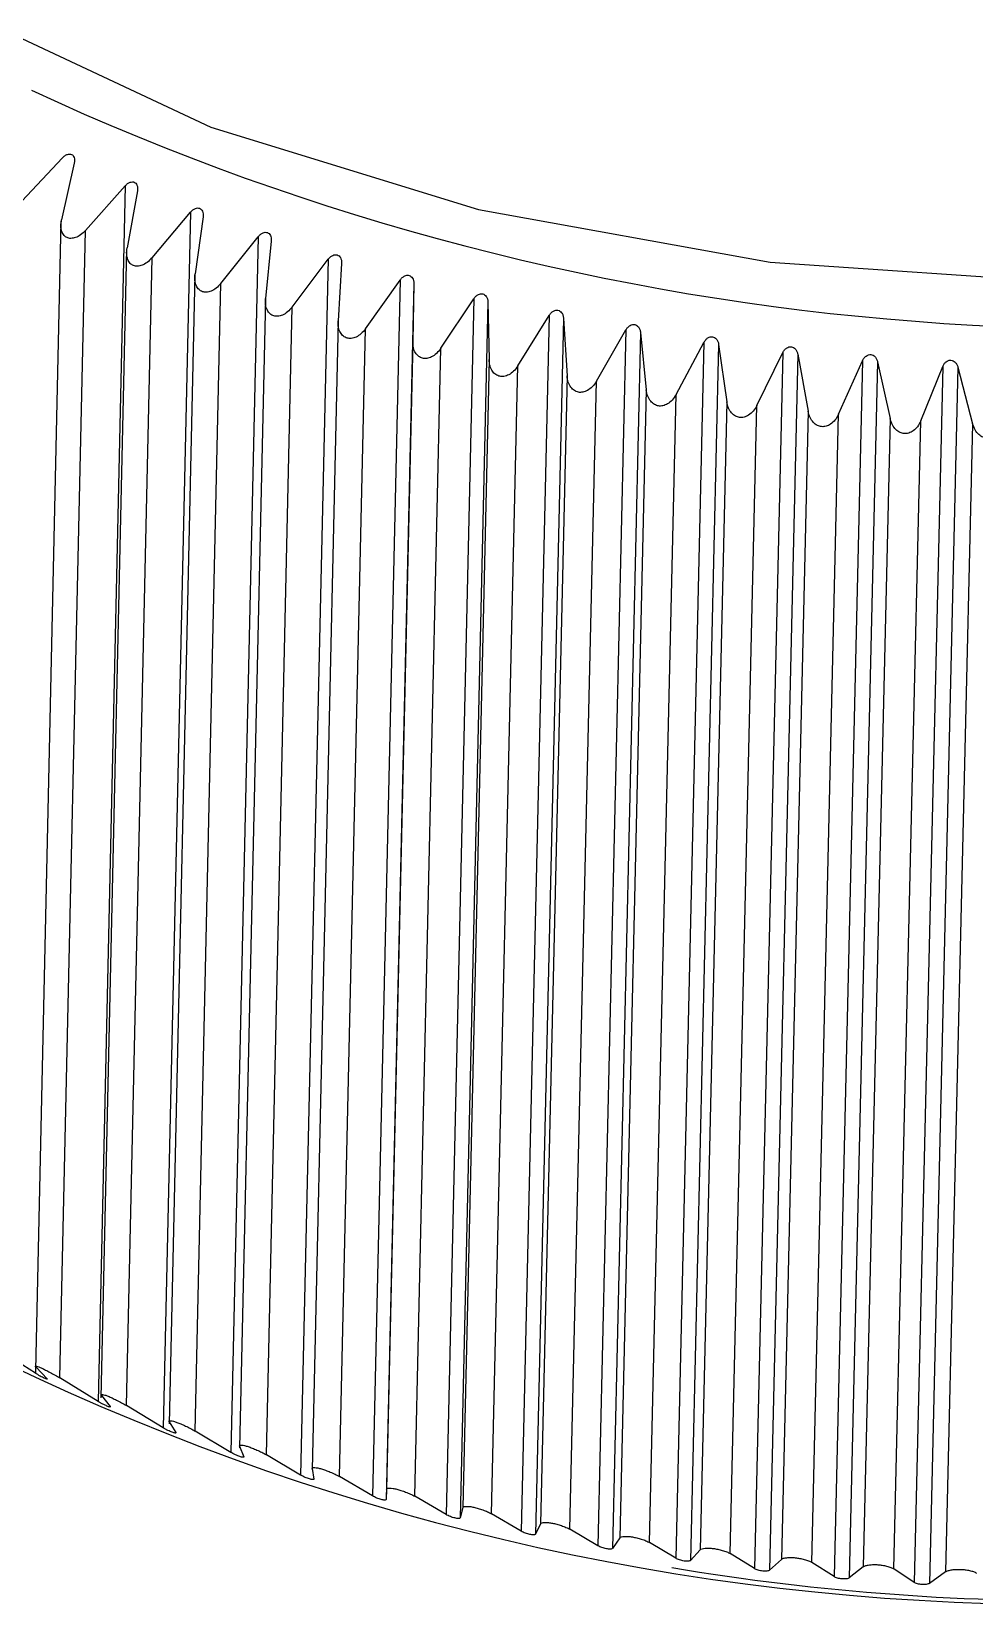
# Model space of a CAD drawing. Header units: millimetres. Extents: x 0 to 279, y 0 to 216.
# Drawn here: x 102.952 to 104.191, y 53.559 to 55.628 of the extents above; entities that cross this region are included whole.
import ezdxf

# ---------------------------------------------------------------- set-up
doc = ezdxf.new("R2010")
doc.units = ezdxf.units.MM

msp = doc.modelspace()

# ---------------------------------------------------------------- linework, layer by layer
at = {"color": 7, "linetype": 'Continuous', "lineweight": 25}
for p, q in [((102.939, 55.4047), (102.9924, 55.4617)), ((103.0077, 55.4546), (102.9912, 55.3803)), ((103.0228, 55.3663), (103.0748, 55.4248)), ((103.0748, 55.4248), (103.0391, 53.8266)), ((103.0908, 55.4181), (103.0772, 55.3434)), ((102.9904, 55.3783), (102.9568, 53.8675)), ((103.1101, 55.3303), (103.1606, 55.3902)), ((103.1606, 55.3902), (103.1247, 53.7919)), ((103.1772, 55.3839), (103.1666, 55.3089)), ((102.9891, 53.8574), (103.0228, 55.3663)), ((103.2007, 55.2966), (103.2496, 55.3579)), ((103.2496, 55.3579), (103.2136, 53.7595)), ((103.2667, 55.3521), (103.2592, 55.2768)), ((103.0767, 55.342), (103.0429, 53.8311)), ((103.0763, 53.8213), (103.1101, 55.3303)), ((103.1664, 55.3081), (103.1324, 53.7971)), ((103.2944, 55.2655), (103.3415, 55.3282)), ((103.3415, 55.3282), (103.3053, 53.7297)), ((103.3591, 55.3228), (103.3546, 55.2473)), ((103.1668, 53.7876), (103.2007, 55.2966)), ((103.3908, 55.237), (103.436, 55.301)), ((103.436, 55.301), (103.3996, 53.7024)), ((103.4541, 55.2961), (103.4177, 53.6975)), ((103.4541, 55.2961), (103.4526, 55.2205)), ((103.2591, 55.2766), (103.225, 53.7655)), ((103.4897, 55.2112), (103.5329, 55.2764)), ((103.5329, 55.2764), (103.4964, 53.6777)), ((103.5514, 55.272), (103.5149, 53.6734)), ((103.5514, 55.272), (103.553, 55.1964)), ((103.2603, 53.7564), (103.2944, 55.2655)), ((103.3546, 55.2477), (103.3203, 53.7366)), ((103.5909, 55.1881), (103.6319, 55.2545)), ((103.6319, 55.2545), (103.5953, 53.6558)), ((103.6508, 55.2506), (103.6141, 53.6519)), ((103.6508, 55.2506), (103.6554, 55.175)), ((103.3565, 53.7278), (103.3908, 55.237)), ((103.694, 55.1678), (103.7328, 55.2353)), ((103.7328, 55.2353), (103.696, 53.6366)), ((103.752, 55.232), (103.7152, 53.6333)), ((103.752, 55.232), (103.7596, 55.1566)), ((103.4526, 55.2205), (103.4183, 53.7112)), ((103.4553, 53.7019), (103.4897, 55.2112)), ((103.8352, 55.219), (103.7983, 53.6202)), ((103.7988, 55.1504), (103.8352, 55.219)), ((103.8547, 55.2162), (103.8177, 53.6174)), ((103.8547, 55.2162), (103.8653, 55.141)), ((103.939, 55.2055), (103.9018, 53.6067)), ((103.905, 55.1359), (103.939, 55.2055)), ((103.553, 55.1964), (103.5185, 53.687)), ((103.5563, 53.6787), (103.5909, 55.1881)), ((103.9587, 55.2033), (103.9215, 53.6045)), ((103.9587, 55.2033), (103.9722, 55.1284)), ((104.0437, 55.1949), (104.0064, 53.5961)), ((104.0123, 55.1244), (104.0437, 55.1949)), ((104.0636, 55.1933), (104.0262, 53.5944)), ((104.0636, 55.1933), (104.0801, 55.1187)), ((104.1492, 55.1873), (104.1117, 53.5884)), ((104.1203, 55.1159), (104.1492, 55.1873)), ((104.1691, 55.1862), (104.1316, 53.5873)), ((104.1691, 55.1862), (104.1885, 55.1121)), ((103.6554, 55.175), (103.6207, 53.6656)), ((103.6593, 53.6584), (103.694, 55.1678)), ((103.7596, 55.1566), (103.7248, 53.6471)), ((103.7639, 53.6409), (103.7988, 55.1504)), ((103.8653, 55.141), (103.8303, 53.6315)), ((103.8699, 53.6264), (103.905, 55.1359)), ((103.9722, 55.1284), (103.9371, 53.6188)), ((103.9771, 53.6149), (104.0123, 55.1244)), ((104.0801, 55.1187), (104.0447, 53.6092)), ((104.085, 53.6063), (104.1203, 55.1159)), ((104.1885, 55.1121), (104.153, 53.6025)), ((102.9568, 53.8636), (102.9055, 53.8959)), ((102.9576, 53.8715), (102.9721, 53.8564)), ((103.0391, 53.8266), (102.9891, 53.8574)), ((103.0435, 53.8345), (103.055, 53.8198)), ((103.1247, 53.7919), (103.0763, 53.8213)), ((103.1327, 53.7998), (103.1413, 53.7856)), ((103.2136, 53.7595), (103.1668, 53.7876)), ((103.2251, 53.7677), (103.2307, 53.7537)), ((103.3053, 53.7297), (103.2603, 53.7564)), ((103.3204, 53.7381), (103.3229, 53.7243)), ((103.3996, 53.7024), (103.3565, 53.7278)), ((103.4183, 53.7112), (103.4177, 53.6975)), ((103.4964, 53.6777), (103.4553, 53.7019)), ((103.5185, 53.687), (103.5149, 53.6734)), ((103.5953, 53.6558), (103.5563, 53.6787)), ((103.6207, 53.6656), (103.6141, 53.6519)), ((103.696, 53.6366), (103.6593, 53.6584)), ((103.7248, 53.6471), (103.7152, 53.6333)), ((103.7983, 53.6202), (103.7639, 53.6409)), ((103.8303, 53.6315), (103.8177, 53.6174)), ((103.9018, 53.6067), (103.8699, 53.6264)), ((103.9371, 53.6188), (103.9215, 53.6045)), ((104.0064, 53.5961), (103.9771, 53.6149)), ((104.0447, 53.6092), (104.0262, 53.5944)), ((104.1117, 53.5884), (104.085, 53.6063)), ((104.153, 53.6025), (104.1316, 53.5873))]:
    msp.add_line(p, q, dxfattribs=at)
at = {"color": 8, "linetype": 'Continuous', "lineweight": 25}
msp.add_line((102.9569, 53.8675), (102.9568, 53.8636), dxfattribs=at)
at = {"color": 7, "linetype": 'Continuous', "lineweight": 25, "flags": 128}
msp.add_lwpolyline([(102.3283, 56.3962), (102.3529, 56.2181), (102.4556, 56.0108), (102.6342, 55.8171), (102.8815, 55.6452), (103.1873, 55.502), (103.5391, 55.3936), (103.9225, 55.3245), (104.3216, 55.2975), (104.7199, 55.3137), (105.1011, 55.3725), (105.2233, 55.4017)], dxfattribs=at)
at = {"color": 7, "linetype": 'Continuous', "lineweight": 25}
for centre, radius, start, end in [((104.371, 58.6039), 3.3671, 245.0677, 286.1517), ((104.3053, 56.7496), 3.1901, 244.1528, 297.373)]:
    msp.add_arc(centre, radius, start, end, dxfattribs=at)
at = {"color": 8, "linetype": 'Continuous', "lineweight": 25}
msp.add_arc((104.3147, 56.7044), 3.1399, 260.4361, 281.9287, dxfattribs=at)
msp.add_open_spline([(104.9907, 55.5524), (104.9212, 55.5684), (104.7143, 55.6161), (104.4196, 55.7846), (104.1138, 56.0034), (103.8529, 56.235), (103.6082, 56.4928), (103.3874, 56.7657), (103.1803, 57.0571), (103.0581, 57.2654), (102.9923, 57.3777)], degree=3, knots=[0, 0, 0, 0, 0.085872, 0.255722, 0.374583, 0.498177, 0.628527, 0.7495, 0.865043, 1, 1, 1, 1], dxfattribs=at)
at = {"color": 7, "linetype": 'Continuous', "lineweight": 25}
for points, knots in [([(102.9924, 55.4617), (102.9934, 55.4627), (102.9954, 55.4646), (102.9987, 55.4662), (103.0018, 55.4668), (103.0044, 55.4663), (103.0064, 55.4647), (103.0078, 55.462), (103.0083, 55.4586), (103.0079, 55.4559), (103.0077, 55.4546)], [0, 0, 0, 0, 0.149554, 0.286742, 0.39793, 0.499998, 0.60209, 0.713222, 0.850456, 1, 1, 1, 1]), ([(103.0748, 55.4248), (103.0758, 55.4258), (103.0778, 55.4278), (103.0811, 55.4295), (103.0842, 55.4302), (103.0869, 55.4297), (103.089, 55.4282), (103.0905, 55.4256), (103.0913, 55.4221), (103.0909, 55.4195), (103.0908, 55.4181)], [0, 0, 0, 0, 0.149554, 0.286742, 0.39793, 0.499998, 0.60209, 0.713222, 0.850456, 1, 1, 1, 1]), ([(103.1606, 55.3902), (103.1616, 55.3912), (103.1635, 55.3932), (103.1668, 55.3951), (103.1699, 55.3959), (103.1727, 55.3954), (103.175, 55.3939), (103.1766, 55.3914), (103.1775, 55.3879), (103.1773, 55.3853), (103.1772, 55.3839)], [0, 0, 0, 0, 0.149554, 0.286742, 0.39793, 0.499998, 0.60209, 0.713222, 0.850456, 1, 1, 1, 1]), ([(103.0228, 55.3663), (103.0207, 55.3642), (103.0167, 55.3602), (103.0098, 55.3566), (103.0036, 55.3554), (102.9983, 55.3563), (102.994, 55.3596), (102.9911, 55.3649), (102.9899, 55.3721), (102.9908, 55.3775), (102.9912, 55.3803)], [0, 0, 0, 0, 0.154627, 0.287114, 0.40059, 0.499997, 0.599382, 0.712849, 0.845346, 1, 1, 1, 1]), ([(103.2496, 55.3579), (103.2505, 55.359), (103.2524, 55.3611), (103.2557, 55.363), (103.2588, 55.3639), (103.2617, 55.3635), (103.264, 55.3621), (103.2658, 55.3596), (103.2669, 55.3562), (103.2668, 55.3535), (103.2667, 55.3521)], [0, 0, 0, 0, 0.149554, 0.286742, 0.39793, 0.499998, 0.60209, 0.713222, 0.850456, 1, 1, 1, 1]), ([(103.1101, 55.3303), (103.108, 55.3281), (103.1041, 55.324), (103.0973, 55.3202), (103.091, 55.3188), (103.0855, 55.3196), (103.081, 55.3228), (103.0778, 55.328), (103.0763, 55.3351), (103.0769, 55.3405), (103.0772, 55.3434)], [0, 0, 0, 0, 0.154627, 0.287114, 0.40059, 0.499997, 0.599382, 0.712849, 0.845346, 1, 1, 1, 1]), ([(103.3415, 55.3282), (103.3424, 55.3293), (103.3442, 55.3314), (103.3474, 55.3334), (103.3506, 55.3344), (103.3535, 55.3341), (103.356, 55.3327), (103.3578, 55.3303), (103.3591, 55.3269), (103.3591, 55.3242), (103.3591, 55.3228)], [0, 0, 0, 0, 0.149554, 0.286742, 0.39793, 0.499998, 0.60209, 0.713222, 0.850456, 1, 1, 1, 1]), ([(103.2007, 55.2966), (103.1987, 55.2944), (103.1949, 55.2902), (103.1881, 55.2863), (103.1817, 55.2846), (103.1761, 55.2853), (103.1714, 55.2883), (103.1679, 55.2935), (103.166, 55.3006), (103.1664, 55.306), (103.1666, 55.3089)], [0, 0, 0, 0, 0.154627, 0.287114, 0.40059, 0.499997, 0.599382, 0.712849, 0.845346, 1, 1, 1, 1]), ([(103.436, 55.301), (103.4369, 55.3021), (103.4386, 55.3042), (103.4418, 55.3064), (103.445, 55.3074), (103.4479, 55.3072), (103.4505, 55.3059), (103.4525, 55.3035), (103.4539, 55.3001), (103.454, 55.2975), (103.4541, 55.2961)], [0, 0, 0, 0, 0.149554, 0.286742, 0.39793, 0.499998, 0.60209, 0.713222, 0.850456, 1, 1, 1, 1]), ([(103.2944, 55.2655), (103.2924, 55.2632), (103.2887, 55.2589), (103.2819, 55.2548), (103.2756, 55.253), (103.2698, 55.2535), (103.2649, 55.2564), (103.2611, 55.2614), (103.2589, 55.2685), (103.2591, 55.2739), (103.2592, 55.2768)], [0, 0, 0, 0, 0.154627, 0.287114, 0.40059, 0.499997, 0.599382, 0.712849, 0.845346, 1, 1, 1, 1]), ([(103.5329, 55.2764), (103.5337, 55.2775), (103.5354, 55.2797), (103.5386, 55.2819), (103.5418, 55.2831), (103.5447, 55.283), (103.5474, 55.2817), (103.5495, 55.2794), (103.5511, 55.2761), (103.5513, 55.2734), (103.5514, 55.272)], [0, 0, 0, 0, 0.149554, 0.286742, 0.39793, 0.499998, 0.60209, 0.713222, 0.850456, 1, 1, 1, 1]), ([(103.3908, 55.237), (103.3888, 55.2346), (103.3853, 55.2302), (103.3786, 55.2259), (103.3722, 55.2239), (103.3663, 55.2243), (103.3612, 55.2271), (103.3572, 55.232), (103.3546, 55.239), (103.3546, 55.2444), (103.3546, 55.2473)], [0, 0, 0, 0, 0.154627, 0.287114, 0.40059, 0.499997, 0.599382, 0.712849, 0.845346, 1, 1, 1, 1]), ([(103.6319, 55.2545), (103.6327, 55.2556), (103.6343, 55.2579), (103.6375, 55.2602), (103.6406, 55.2614), (103.6436, 55.2614), (103.6464, 55.2602), (103.6486, 55.2579), (103.6503, 55.2547), (103.6506, 55.252), (103.6508, 55.2506)], [0, 0, 0, 0, 0.149554, 0.286742, 0.39793, 0.499998, 0.60209, 0.713222, 0.850456, 1, 1, 1, 1]), ([(103.7328, 55.2353), (103.7336, 55.2365), (103.7351, 55.2388), (103.7381, 55.2412), (103.7413, 55.2425), (103.7444, 55.2426), (103.7472, 55.2415), (103.7495, 55.2392), (103.7514, 55.236), (103.7518, 55.2334), (103.752, 55.232)], [0, 0, 0, 0, 0.148553, 0.284591, 0.397836, 0.501969, 0.603555, 0.714232, 0.851007, 1, 1, 1, 1]), ([(103.8352, 55.219), (103.836, 55.2202), (103.8374, 55.2225), (103.8403, 55.225), (103.8435, 55.2264), (103.8467, 55.2266), (103.8495, 55.2255), (103.852, 55.2233), (103.8539, 55.2202), (103.8545, 55.2176), (103.8547, 55.2162)], [0, 0, 0, 0, 0.147187, 0.281694, 0.397367, 0.503978, 0.605175, 0.715479, 0.851684, 1, 1, 1, 1]), ([(103.4897, 55.2112), (103.4878, 55.2088), (103.4844, 55.2043), (103.4778, 55.1997), (103.4714, 55.1976), (103.4654, 55.1978), (103.4602, 55.2004), (103.4559, 55.2052), (103.453, 55.2121), (103.4527, 55.2176), (103.4526, 55.2205)], [0, 0, 0, 0, 0.154627, 0.287114, 0.40059, 0.499997, 0.599382, 0.712849, 0.845346, 1, 1, 1, 1]), ([(103.939, 55.2055), (103.9397, 55.2067), (103.941, 55.2091), (103.9438, 55.2116), (103.947, 55.2132), (103.9502, 55.2134), (103.9531, 55.2124), (103.9556, 55.2103), (103.9577, 55.2072), (103.9584, 55.2046), (103.9587, 55.2033)], [0, 0, 0, 0, 0.145712, 0.278589, 0.396525, 0.505483, 0.606583, 0.716721, 0.852355, 1, 1, 1, 1]), ([(103.5909, 55.1881), (103.5891, 55.1856), (103.5858, 55.181), (103.5793, 55.1763), (103.5729, 55.174), (103.5669, 55.174), (103.5614, 55.1765), (103.5569, 55.1812), (103.5537, 55.188), (103.5532, 55.1934), (103.553, 55.1964)], [0, 0, 0, 0, 0.154627, 0.287114, 0.40059, 0.499997, 0.599382, 0.712849, 0.845346, 1, 1, 1, 1]), ([(104.0437, 55.1949), (104.0444, 55.1962), (104.0456, 55.1985), (104.0483, 55.2011), (104.0514, 55.2028), (104.0547, 55.2031), (104.0577, 55.2022), (104.0603, 55.2002), (104.0625, 55.1971), (104.0632, 55.1946), (104.0636, 55.1933)], [0, 0, 0, 0, 0.143969, 0.275149, 0.395302, 0.506519, 0.607797, 0.717983, 0.853032, 1, 1, 1, 1]), ([(104.1492, 55.1873), (104.1498, 55.1885), (104.1509, 55.1908), (104.1535, 55.1936), (104.1561, 55.1951), (104.1583, 55.1956), (104.1604, 55.1956), (104.1629, 55.1949), (104.1656, 55.1929), (104.1679, 55.19), (104.1687, 55.1875), (104.1691, 55.1862)], [0, 0, 0, 0, 0.141955, 0.271196, 0.393433, 0.450354, 0.507368, 0.609069, 0.719466, 0.853822, 1, 1, 1, 1]), ([(103.694, 55.1678), (103.6923, 55.1653), (103.6892, 55.1606), (103.6828, 55.1557), (103.6764, 55.1532), (103.6703, 55.1531), (103.6647, 55.1554), (103.66, 55.16), (103.6565, 55.1667), (103.6558, 55.1721), (103.6554, 55.175)], [0, 0, 0, 0, 0.154627, 0.287114, 0.40059, 0.499997, 0.599382, 0.712849, 0.845346, 1, 1, 1, 1]), ([(103.7988, 55.1504), (103.7972, 55.1479), (103.7942, 55.1431), (103.788, 55.138), (103.7817, 55.1354), (103.7755, 55.135), (103.7698, 55.1372), (103.7649, 55.1417), (103.761, 55.1483), (103.7601, 55.1537), (103.7596, 55.1566)], [0, 0, 0, 0, 0.154627, 0.287114, 0.40059, 0.499997, 0.599382, 0.712849, 0.845346, 1, 1, 1, 1]), ([(103.905, 55.1359), (103.9035, 55.1333), (103.9007, 55.1285), (103.8946, 55.1233), (103.8884, 55.1204), (103.8822, 55.1199), (103.8763, 55.1219), (103.8712, 55.1262), (103.8671, 55.1327), (103.8659, 55.1381), (103.8653, 55.141)], [0, 0, 0, 0, 0.154627, 0.287114, 0.40059, 0.499997, 0.599382, 0.712849, 0.845346, 1, 1, 1, 1]), ([(104.0123, 55.1244), (104.0109, 55.1218), (104.0082, 55.1168), (104.0024, 55.1115), (103.9962, 55.1084), (103.99, 55.1078), (103.984, 55.1096), (103.9787, 55.1138), (103.9743, 55.1202), (103.973, 55.1255), (103.9722, 55.1284)], [0, 0, 0, 0, 0.154627, 0.287114, 0.40059, 0.499997, 0.599382, 0.712849, 0.845346, 1, 1, 1, 1]), ([(104.1203, 55.1159), (104.119, 55.1132), (104.1166, 55.1082), (104.1109, 55.1027), (104.1048, 55.0995), (104.0986, 55.0986), (104.0926, 55.1003), (104.0871, 55.1043), (104.0825, 55.1106), (104.0809, 55.1159), (104.0801, 55.1187)], [0, 0, 0, 0, 0.154627, 0.287114, 0.40059, 0.499997, 0.599382, 0.712849, 0.845346, 1, 1, 1, 1]), ([(104.2289, 55.1104), (104.2277, 55.1077), (104.2255, 55.1026), (104.22, 55.0969), (104.214, 55.0935), (104.2078, 55.0925), (104.2017, 55.094), (104.1961, 55.0979), (104.1912, 55.104), (104.1894, 55.1093), (104.1885, 55.1121)], [0, 0, 0, 0, 0.154627, 0.2871144, 0.4005905, 0.4999974, 0.5993817, 0.7128492, 0.8453456, 1, 1, 1, 1]), ([(102.9576, 53.8715), (102.9572, 53.872), (102.9565, 53.8729), (102.9579, 53.8728), (102.9608, 53.8721), (102.9639, 53.8708), (102.9653, 53.8702)], [0, 0, 0, 0, 0.309281, 0.574265, 0.801209, 1, 1, 1, 1]), ([(102.9721, 53.8564), (102.9722, 53.8562), (102.9726, 53.8557), (102.9719, 53.8557), (102.9706, 53.8562), (102.9685, 53.8571), (102.9659, 53.8583), (102.9629, 53.8599), (102.9597, 53.8618), (102.9578, 53.863), (102.9568, 53.8636)], [0, 0, 0, 0, 0.149554, 0.286742, 0.39793, 0.499998, 0.60209, 0.713222, 0.850456, 1, 1, 1, 1]), ([(102.9653, 53.8702), (102.9669, 53.8694), (102.9704, 53.8678), (102.9765, 53.8645), (102.9832, 53.861), (102.9871, 53.8587), (102.9891, 53.8574)], [0, 0, 0, 0, 0.198791, 0.425735, 0.690719, 1, 1, 1, 1]), ([(103.055, 53.8198), (103.0551, 53.8196), (103.0554, 53.8192), (103.0545, 53.8191), (103.053, 53.8195), (103.0509, 53.8204), (103.0482, 53.8216), (103.0452, 53.8231), (103.0419, 53.8249), (103.0401, 53.826), (103.0391, 53.8266)], [0, 0, 0, 0, 0.149554, 0.286742, 0.39793, 0.499998, 0.60209, 0.713222, 0.850456, 1, 1, 1, 1]), ([(103.0435, 53.8345), (103.0432, 53.8349), (103.0427, 53.8358), (103.0445, 53.8358), (103.0477, 53.8351), (103.0509, 53.8339), (103.0524, 53.8334)], [0, 0, 0, 0, 0.309281, 0.574265, 0.801209, 1, 1, 1, 1]), ([(103.0524, 53.8334), (103.0541, 53.8327), (103.0577, 53.8311), (103.0639, 53.828), (103.0705, 53.8246), (103.0743, 53.8225), (103.0763, 53.8213)], [0, 0, 0, 0, 0.198791, 0.425735, 0.690719, 1, 1, 1, 1]), ([(103.1327, 53.7998), (103.1326, 53.8003), (103.1323, 53.8011), (103.1344, 53.8012), (103.1379, 53.8006), (103.1413, 53.7995), (103.1428, 53.799)], [0, 0, 0, 0, 0.309281, 0.574265, 0.801209, 1, 1, 1, 1]), ([(103.1428, 53.799), (103.1446, 53.7983), (103.1482, 53.7969), (103.1545, 53.794), (103.1612, 53.7908), (103.1648, 53.7887), (103.1668, 53.7876)], [0, 0, 0, 0, 0.198791, 0.425735, 0.690719, 1, 1, 1, 1]), ([(103.1413, 53.7856), (103.1414, 53.7853), (103.1415, 53.7849), (103.1405, 53.7849), (103.1388, 53.7852), (103.1366, 53.786), (103.1338, 53.7871), (103.1307, 53.7886), (103.1275, 53.7902), (103.1257, 53.7913), (103.1247, 53.7919)], [0, 0, 0, 0, 0.149554, 0.286742, 0.39793, 0.499998, 0.60209, 0.713222, 0.850456, 1, 1, 1, 1]), ([(103.2307, 53.7537), (103.2307, 53.7535), (103.2307, 53.7531), (103.2295, 53.753), (103.2277, 53.7533), (103.2254, 53.754), (103.2226, 53.7551), (103.2195, 53.7564), (103.2162, 53.758), (103.2145, 53.759), (103.2136, 53.7595)], [0, 0, 0, 0, 0.149554, 0.286742, 0.39793, 0.499998, 0.60209, 0.713222, 0.850456, 1, 1, 1, 1]), ([(103.2251, 53.7677), (103.2251, 53.7681), (103.2251, 53.769), (103.2275, 53.7691), (103.2313, 53.7686), (103.2347, 53.7676), (103.2364, 53.7671)], [0, 0, 0, 0, 0.309281, 0.574265, 0.801209, 1, 1, 1, 1]), ([(103.2364, 53.7671), (103.2381, 53.7665), (103.2419, 53.7651), (103.2482, 53.7624), (103.2548, 53.7594), (103.2584, 53.7574), (103.2603, 53.7564)], [0, 0, 0, 0, 0.198791, 0.425735, 0.690719, 1, 1, 1, 1]), ([(103.3204, 53.7381), (103.3205, 53.7386), (103.3207, 53.7394), (103.3234, 53.7396), (103.3275, 53.7392), (103.3311, 53.7383), (103.3327, 53.7378)], [0, 0, 0, 0, 0.309281, 0.574265, 0.801209, 1, 1, 1, 1]), ([(103.3327, 53.7378), (103.3346, 53.7373), (103.3384, 53.736), (103.3448, 53.7335), (103.3513, 53.7306), (103.3547, 53.7288), (103.3565, 53.7278)], [0, 0, 0, 0, 0.198791, 0.425735, 0.690719, 1, 1, 1, 1]), ([(103.3229, 53.7243), (103.3229, 53.7241), (103.3228, 53.7237), (103.3215, 53.7236), (103.3195, 53.7238), (103.317, 53.7245), (103.3142, 53.7255), (103.3111, 53.7267), (103.3079, 53.7282), (103.3062, 53.7292), (103.3053, 53.7297)], [0, 0, 0, 0, 0.149554, 0.286742, 0.39793, 0.499998, 0.60209, 0.713222, 0.850456, 1, 1, 1, 1]), ([(103.4177, 53.6975), (103.4176, 53.6973), (103.4174, 53.6969), (103.416, 53.6967), (103.4139, 53.6969), (103.4113, 53.6975), (103.4084, 53.6984), (103.4053, 53.6996), (103.4021, 53.701), (103.4005, 53.7019), (103.3996, 53.7024)], [0, 0, 0, 0, 0.149554, 0.286742, 0.39793, 0.499998, 0.60209, 0.713222, 0.850456, 1, 1, 1, 1]), ([(103.4183, 53.7112), (103.4185, 53.7116), (103.4189, 53.7125), (103.422, 53.7127), (103.4263, 53.7124), (103.43, 53.7116), (103.4317, 53.7113)], [0, 0, 0, 0, 0.309281, 0.574265, 0.801209, 1, 1, 1, 1]), ([(103.4317, 53.7113), (103.4335, 53.7107), (103.4375, 53.7096), (103.4438, 53.7072), (103.4503, 53.7046), (103.4535, 53.7028), (103.4553, 53.7019)], [0, 0, 0, 0, 0.198791, 0.425735, 0.690719, 1, 1, 1, 1]), ([(103.5149, 53.6734), (103.5147, 53.6731), (103.5145, 53.6727), (103.5128, 53.6725), (103.5106, 53.6727), (103.508, 53.6732), (103.505, 53.674), (103.5019, 53.6751), (103.4988, 53.6764), (103.4972, 53.6773), (103.4964, 53.6777)], [0, 0, 0, 0, 0.149554, 0.286742, 0.39793, 0.499998, 0.60209, 0.713222, 0.850456, 1, 1, 1, 1]), ([(103.5185, 53.687), (103.5188, 53.6875), (103.5194, 53.6883), (103.5228, 53.6886), (103.5274, 53.6885), (103.5312, 53.6878), (103.533, 53.6874)], [0, 0, 0, 0, 0.309281, 0.574265, 0.801209, 1, 1, 1, 1]), ([(103.533, 53.6874), (103.5348, 53.687), (103.5389, 53.6859), (103.5452, 53.6837), (103.5515, 53.6813), (103.5546, 53.6796), (103.5563, 53.6787)], [0, 0, 0, 0, 0.198791, 0.425735, 0.690719, 1, 1, 1, 1]), ([(103.6141, 53.6519), (103.6139, 53.6517), (103.6135, 53.6513), (103.6117, 53.651), (103.6094, 53.6511), (103.6067, 53.6516), (103.6037, 53.6523), (103.6006, 53.6533), (103.5975, 53.6545), (103.596, 53.6553), (103.5953, 53.6558)], [0, 0, 0, 0, 0.149554, 0.286742, 0.39793, 0.499998, 0.60209, 0.713222, 0.850456, 1, 1, 1, 1]), ([(103.6207, 53.6656), (103.6212, 53.6661), (103.622, 53.6669), (103.6258, 53.6674), (103.6305, 53.6673), (103.6344, 53.6667), (103.6362, 53.6664)], [0, 0, 0, 0, 0.309281, 0.574265, 0.801209, 1, 1, 1, 1]), ([(103.6362, 53.6664), (103.6381, 53.666), (103.6422, 53.6651), (103.6485, 53.6631), (103.6547, 53.6608), (103.6577, 53.6592), (103.6593, 53.6584)], [0, 0, 0, 0, 0.198791, 0.425735, 0.690719, 1, 1, 1, 1]), ([(103.7152, 53.6333), (103.7149, 53.633), (103.7144, 53.6326), (103.7125, 53.6323), (103.7101, 53.6323), (103.7072, 53.6327), (103.7042, 53.6334), (103.7011, 53.6343), (103.6981, 53.6354), (103.6967, 53.6362), (103.696, 53.6366)], [0, 0, 0, 0, 0.149537, 0.286708, 0.397884, 0.49994, 0.603432, 0.715988, 0.851784, 1, 1, 1, 1]), ([(103.7248, 53.6471), (103.7254, 53.6476), (103.7264, 53.6485), (103.7304, 53.649), (103.7354, 53.6491), (103.7394, 53.6486), (103.7413, 53.6483)], [0, 0, 0, 0, 0.309281, 0.574265, 0.801209, 1, 1, 1, 1]), ([(103.7413, 53.6483), (103.7432, 53.648), (103.7473, 53.6472), (103.7535, 53.6454), (103.7596, 53.6432), (103.7624, 53.6417), (103.7639, 53.6409)], [0, 0, 0, 0, 0.198791, 0.425735, 0.690719, 1, 1, 1, 1]), ([(103.8303, 53.6315), (103.831, 53.632), (103.8323, 53.6329), (103.8366, 53.6335), (103.8418, 53.6337), (103.8458, 53.6334), (103.8477, 53.6332)], [0, 0, 0, 0, 0.309281, 0.574265, 0.801209, 1, 1, 1, 1]), ([(103.8477, 53.6332), (103.8497, 53.6329), (103.8538, 53.6322), (103.86, 53.6305), (103.8659, 53.6286), (103.8685, 53.6272), (103.8699, 53.6264)], [0, 0, 0, 0, 0.198791, 0.425735, 0.690719, 1, 1, 1, 1]), ([(103.8177, 53.6174), (103.8174, 53.6172), (103.8168, 53.6167), (103.8147, 53.6164), (103.8122, 53.6164), (103.8093, 53.6166), (103.8062, 53.6172), (103.8031, 53.6181), (103.8003, 53.6191), (103.7989, 53.6198), (103.7983, 53.6202)], [0, 0, 0, 0, 0.149517, 0.286671, 0.397832, 0.499875, 0.605135, 0.719507, 0.85351, 1, 1, 1, 1]), ([(103.9371, 53.6188), (103.9379, 53.6193), (103.9394, 53.6203), (103.944, 53.621), (103.9493, 53.6214), (103.9534, 53.6211), (103.9554, 53.621)], [0, 0, 0, 0, 0.309281, 0.574265, 0.801209, 1, 1, 1, 1]), ([(103.9554, 53.621), (103.9573, 53.6207), (103.9615, 53.6202), (103.9676, 53.6187), (103.9733, 53.6169), (103.9757, 53.6156), (103.9771, 53.6149)], [0, 0, 0, 0, 0.198791, 0.425735, 0.690719, 1, 1, 1, 1]), ([(104.0447, 53.6092), (104.0457, 53.6097), (104.0474, 53.6107), (104.0522, 53.6116), (104.0578, 53.6121), (104.0619, 53.6119), (104.0638, 53.6118)], [0, 0, 0, 0, 0.3092814, 0.5742652, 0.8012087, 1, 1, 1, 1]), ([(104.0638, 53.6118), (104.0658, 53.6116), (104.07, 53.6112), (104.076, 53.6099), (104.0815, 53.6083), (104.0837, 53.607), (104.085, 53.6063)], [0, 0, 0, 0, 0.198791, 0.425735, 0.690719, 1, 1, 1, 1]), ([(103.9215, 53.6045), (103.9211, 53.6042), (103.9204, 53.6037), (103.9182, 53.6034), (103.9156, 53.6032), (103.9126, 53.6035), (103.9095, 53.6039), (103.9064, 53.6047), (103.9037, 53.6057), (103.9025, 53.6063), (103.9018, 53.6067)], [0, 0, 0, 0, 0.149499, 0.286636, 0.397784, 0.499814, 0.606885, 0.723129, 0.855313, 1, 1, 1, 1]), ([(104.0262, 53.5944), (104.0258, 53.5941), (104.025, 53.5936), (104.0227, 53.5932), (104.02, 53.593), (104.0169, 53.5931), (104.0137, 53.5936), (104.0107, 53.5942), (104.0081, 53.5951), (104.007, 53.5957), (104.0064, 53.5961)], [0, 0, 0, 0, 0.149486, 0.286612, 0.39775, 0.499772, 0.60854, 0.726564, 0.857095, 1, 1, 1, 1]), ([(104.153, 53.6025), (104.154, 53.6031), (104.156, 53.6041), (104.161, 53.6051), (104.1668, 53.6058), (104.1709, 53.6057), (104.1729, 53.6057)], [0, 0, 0, 0, 0.309281, 0.574265, 0.801209, 1, 1, 1, 1]), ([(104.1729, 53.6057), (104.1748, 53.6056), (104.179, 53.6052), (104.1849, 53.6041), (104.1902, 53.6027), (104.1923, 53.6015), (104.1934, 53.6008)], [0, 0, 0, 0, 0.198791, 0.425735, 0.690719, 1, 1, 1, 1]), ([(104.1316, 53.5873), (104.1311, 53.587), (104.1302, 53.5865), (104.1278, 53.586), (104.125, 53.5857), (104.1219, 53.5858), (104.1187, 53.5861), (104.1157, 53.5867), (104.1132, 53.5875), (104.1122, 53.5881), (104.1117, 53.5884)], [0, 0, 0, 0, 0.149473, 0.286587, 0.397715, 0.499728, 0.610265, 0.730143, 0.858952, 1, 1, 1, 1])]:
    msp.add_open_spline(points, degree=3, knots=knots, dxfattribs=at)

doc.saveas('drawing.dxf')
